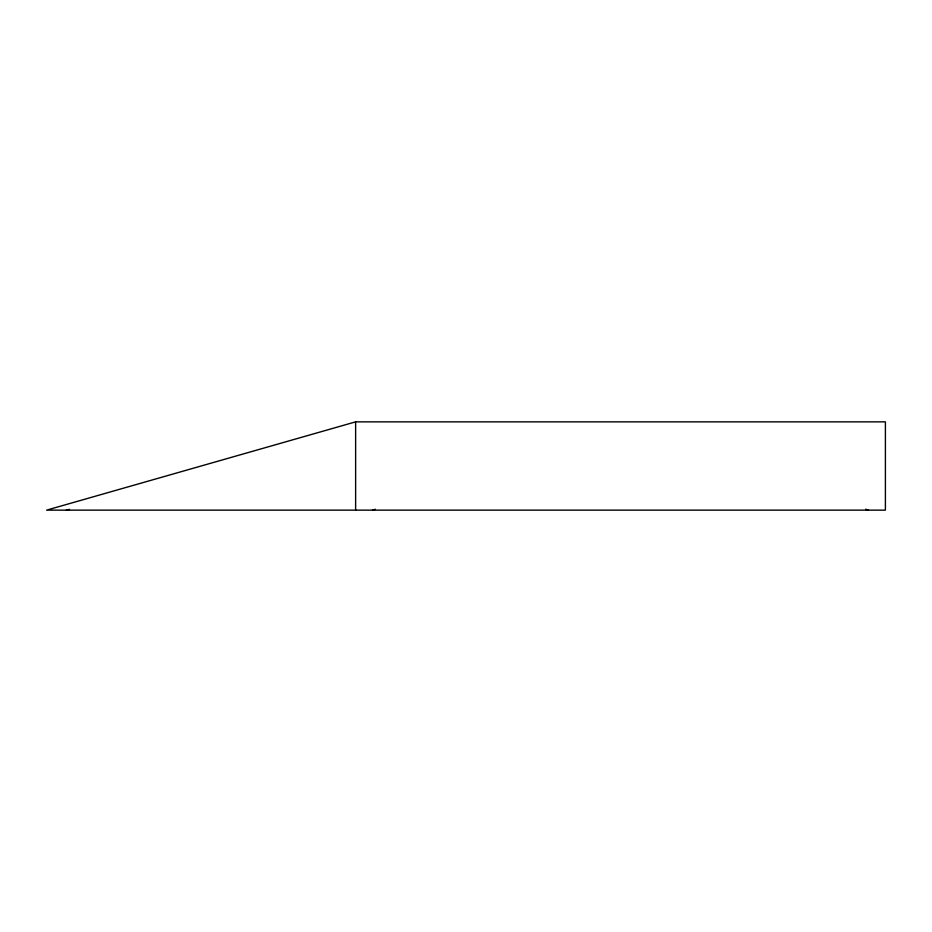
<?xml version="1.0" encoding="UTF-8"?>
<svg xmlns="http://www.w3.org/2000/svg" width="932" height="932" viewBox="0 0 932 932"><rect width="100%" height="100%" fill="white"/><g stroke="black" fill="none" stroke-linecap="round" stroke-linejoin="round"><path stroke-width="1.4" d="M372.567 510.142L375.328 509.233M355.628 421.858L46.6 510.142L885.4 510.142L885.4 421.858L355.628 421.858L355.628 510.142M66.358 510.142L69.481 509.35M865.7 509.233L868.461 510.142"/></g></svg>
